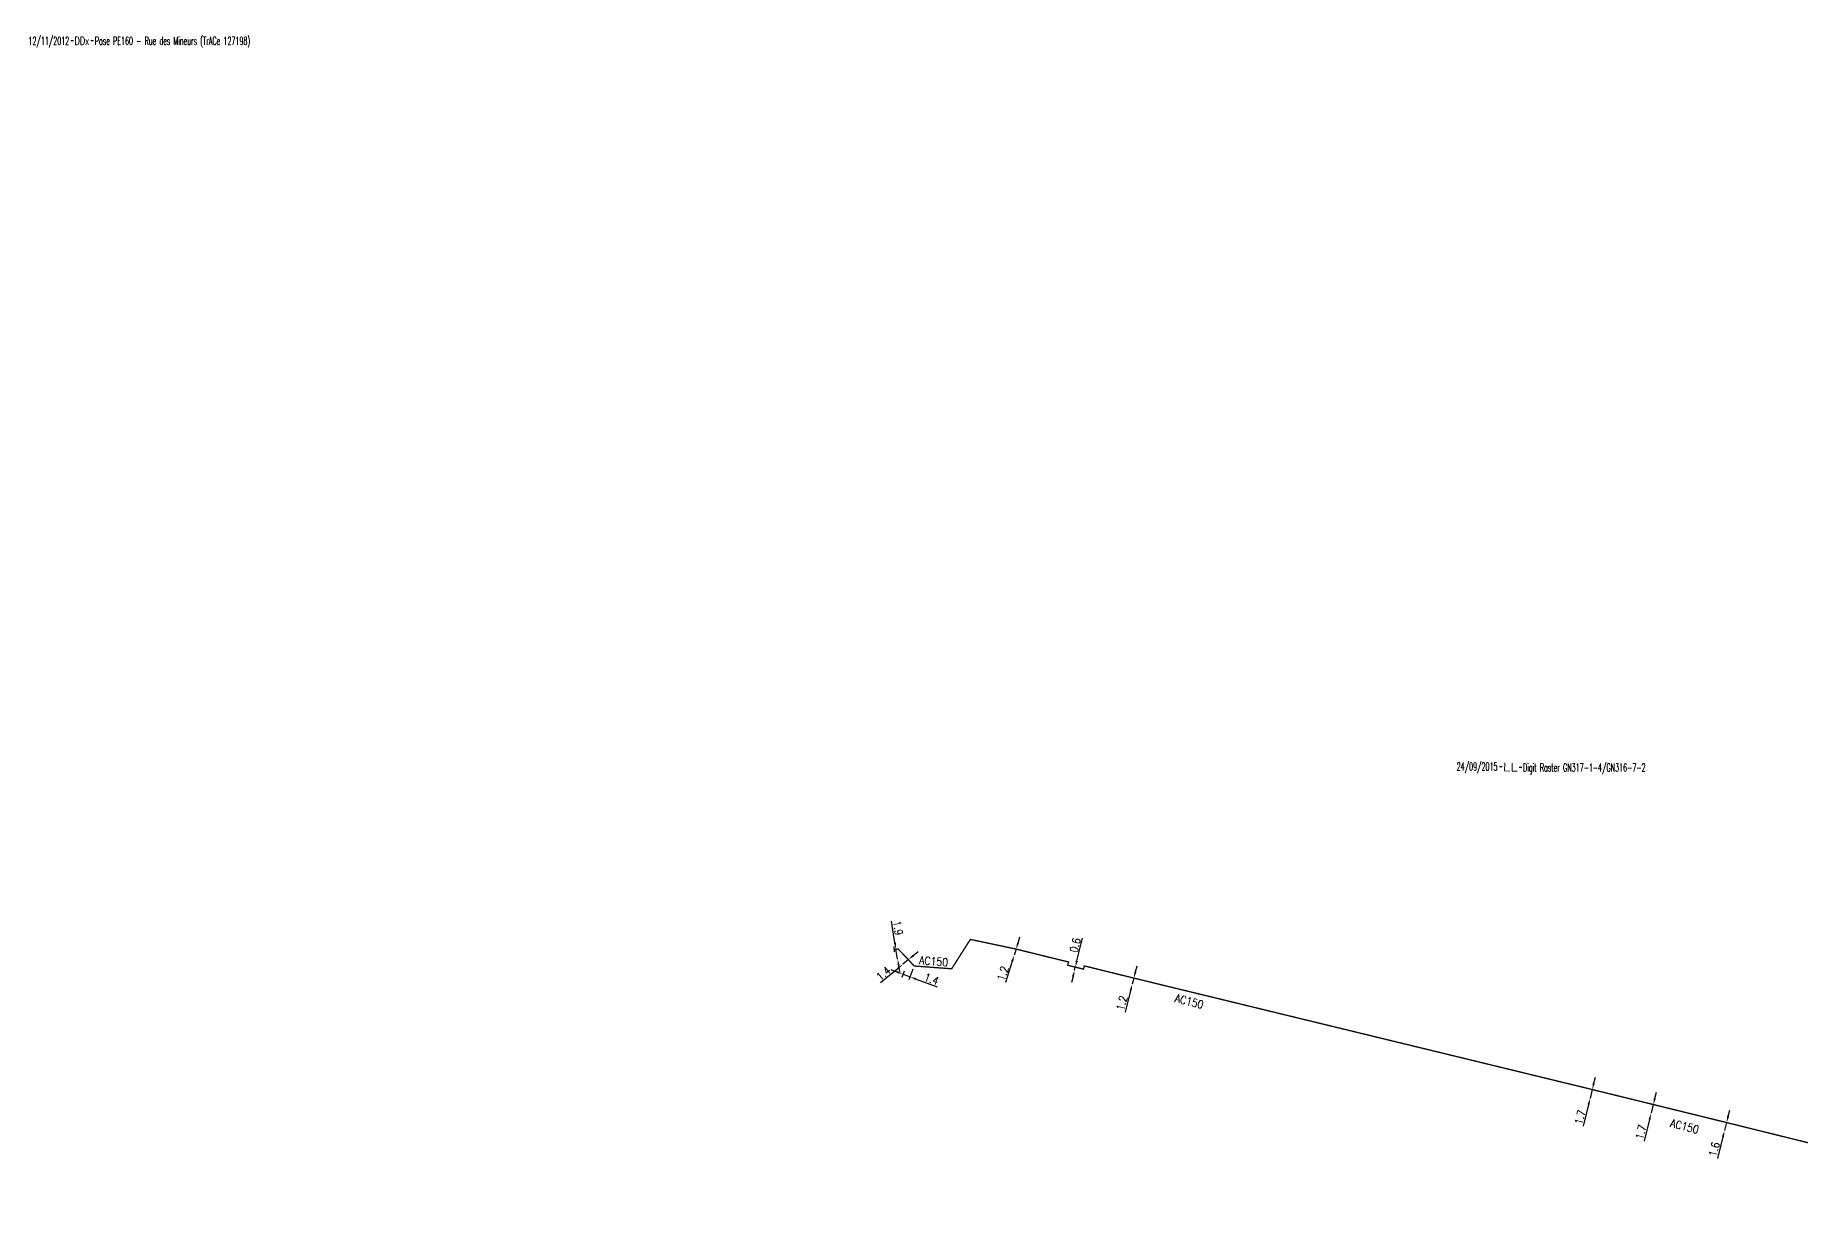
# Model space of a CAD drawing. Header units: millimetres. Extents: x 113011 to 114001, y 124000 to 125001.
# Drawn here: x 113010.8 to 113341.8, y 124270.1 to 124489.9 of the extents above; entities that cross this region are included whole.
import ezdxf
from ezdxf.enums import TextEntityAlignment as Align

# ---------------------------------------------------------------- set-up
doc = ezdxf.new("R2010")
doc.units = ezdxf.units.MM
doc.header["$PDMODE"] = 34
doc.linetypes.add('L_25_AP', pattern=[2000, 1000, 1000])
doc.layers.get('0').update_dxf_attribs({"linetype": 'CONTINUOUS'})
doc.layers.get('Defpoints').update_dxf_attribs({"linetype": 'CONTINUOUS'})
for name, color, linetype in [('L_150', 1, 'CONTINUOUS'), ('L_340', 7, 'CONTINUOUS'), ('L_910', 7, 'CONTINUOUS')]:
    doc.layers.add(name, color=color, linetype=linetype)
doc.styles.get("Standard").update_dxf_attribs({"font": 'romans.shx', "width": 0.85})
doc.dimstyles.get("Standard").update_dxf_attribs({"dimtxt": 1.5, "dimasz": 1.2, "dimexe": 0.625, "dimexo": 0.625, "dimgap": 0.25, "dimtad": 1, "dimdec": 1, "dimzin": 0, "dimdsep": 46, "dimtxsty": 'Standard', "dimcen": -0.5, "dimadec": 0, "dimazin": 0, "dimtfac": 1, "dimtdec": 1, "dimtmove": 0, "dimatfit": 3, "dimfxl": 0, "dimtolj": 1, "dimtzin": 0, "dimarcsym": 0})

# ---------------------------------------------------------------- blocks, each defined once
blk = doc.blocks.new('*D67')
at = {"layer": 'Defpoints', "color": 0, "linetype": 'Continuous', "transparency": 16777216}
for p in [(113205.66, 124314.6), (113205.66, 124314.6), (113205.8, 124315.18)]:
    blk.add_point(p, dxfattribs=at)
at = {"layer": 'L_150', "color": 0, "linetype": 'Continuous', "lineweight": -2, "transparency": 16777216}
for p, q in [((113206.09, 124316.35), (113207.13, 124320.59)), ((113205.37, 124313.43), (113205.09, 124312.27)), ((113205.66, 124314.6), (113205.8, 124315.18))]:
    blk.add_line(p, q, dxfattribs=at)
at = {"layer": 'L_150', "color": 0, "linetype": 'Continuous', "transparency": 16777216}
for points in [[(113205.9, 124316.39), (113206.28, 124316.3), (113205.8, 124315.18)], [(113205.18, 124313.48), (113205.57, 124313.38), (113205.66, 124314.6)]]:
    blk.add_solid(points, dxfattribs=at)
at = {"layer": 'L_150', "color": 0, "linetype": 'Continuous', "transparency": 16777216, "insert": (113205.78, 124319.29), "char_height": 1.5, "attachment_point": 5, "rotation": 76.1715}
blk.add_mtext('\\A1;0.6', dxfattribs=at)
blk = doc.blocks.new('GIS_MODF')
at = {"color": 0, "linetype": 'Continuous', "flags": 128}
for points in [[(-2.18, -0.01), (-1.68, -0.01)], [(1.52, -0.01), (2.02, -0.01)]]:
    blk.add_lwpolyline(points, dxfattribs=at)
at = {"color": 0, "linetype": 'Continuous', "width": 0.5}
blk.add_attdef('DATE', text='', height=1.5, dxfattribs=at).set_placement((-2.5, -0.8), align=Align.RIGHT)
at = {"color": 0, "linetype": 'Continuous', "width": 1.771291}
blk.add_attdef('USER', text='', height=1.5, dxfattribs=at).set_placement((-1.51, -0.8), (1.28, -0.8), align=Align.FIT)
at = {"color": 0, "linetype": 'Continuous', "width": 0.5}
blk.add_attdef('DESC', (2.29, -0.8), '', height=1.5, dxfattribs=at)
blk = doc.blocks.new('*D354')
at = {"layer": 'Defpoints', "color": 0, "linetype": 'Continuous', "transparency": 16777216}
for p in [(113327.52, 124284.54), (113327.52, 124284.54), (113327.91, 124286.04)]:
    blk.add_point(p, dxfattribs=at)
at = {"layer": 'L_150', "color": 0, "linetype": 'Continuous', "lineweight": -2, "transparency": 16777216}
for p, q in [((113328.21, 124287.21), (113328.51, 124288.37)), ((113327.22, 124283.38), (113326.18, 124279.32)), ((113327.91, 124286.04), (113327.52, 124284.54))]:
    blk.add_line(p, q, dxfattribs=at)
at = {"layer": 'L_150', "color": 0, "linetype": 'Continuous', "transparency": 16777216}
for points in [[(113328.01, 124287.26), (113328.4, 124287.16), (113327.91, 124286.04)], [(113327.03, 124283.43), (113327.42, 124283.33), (113327.52, 124284.54)]]:
    blk.add_solid(points, dxfattribs=at)
at = {"layer": 'L_150', "color": 0, "linetype": 'Continuous', "transparency": 16777216, "insert": (113325.59, 124281.02), "char_height": 1.5, "attachment_point": 5, "rotation": 75.5995}
blk.add_mtext('\\A1;1.6', dxfattribs=at)
blk = doc.blocks.new('*D355')
at = {"layer": 'Defpoints', "color": 0, "linetype": 'Continuous', "transparency": 16777216}
for p in [(113314.17, 124289.42), (113313.76, 124287.77), (113313.76, 124287.77)]:
    blk.add_point(p, dxfattribs=at)
at = {"layer": 'L_150', "color": 0, "linetype": 'Continuous', "lineweight": -2, "transparency": 16777216}
for p, q in [((113314.17, 124289.42), (113313.76, 124287.77)), ((113314.47, 124290.58), (113314.76, 124291.74)), ((113313.47, 124286.6), (113312.44, 124282.54))]:
    blk.add_line(p, q, dxfattribs=at)
at = {"layer": 'L_150', "color": 0, "linetype": 'Continuous', "transparency": 16777216}
for points in [[(113314.27, 124290.63), (113314.66, 124290.53), (113314.17, 124289.42)], [(113313.27, 124286.65), (113313.66, 124286.56), (113313.76, 124287.77)]]:
    blk.add_solid(points, dxfattribs=at)
at = {"layer": 'L_150', "color": 0, "linetype": 'Continuous', "transparency": 16777216, "insert": (113311.84, 124284.24), "char_height": 1.5, "attachment_point": 5, "rotation": 75.8832}
blk.add_mtext('\\A1;1.7', dxfattribs=at)
blk = doc.blocks.new('*D356')
at = {"layer": 'Defpoints', "color": 0, "linetype": 'Continuous', "transparency": 16777216}
for p in [(113302.33, 124290.58), (113302.33, 124290.58), (113302.73, 124292.23)]:
    blk.add_point(p, dxfattribs=at)
at = {"layer": 'L_150', "color": 0, "linetype": 'Continuous', "lineweight": -2, "transparency": 16777216}
for p, q in [((113303.02, 124293.4), (113303.31, 124294.56)), ((113302.04, 124289.42), (113301.04, 124285.35)), ((113302.73, 124292.23), (113302.33, 124290.58))]:
    blk.add_line(p, q, dxfattribs=at)
at = {"layer": 'L_150', "color": 0, "linetype": 'Continuous', "transparency": 16777216}
for points in [[(113302.83, 124293.44), (113303.21, 124293.35), (113302.73, 124292.23)], [(113301.85, 124289.46), (113302.24, 124289.37), (113302.33, 124290.58)]]:
    blk.add_solid(points, dxfattribs=at)
at = {"layer": 'L_150', "color": 0, "linetype": 'Continuous', "transparency": 16777216, "insert": (113300.43, 124287.04), "char_height": 1.5, "attachment_point": 5, "rotation": 76.1903}
blk.add_mtext('\\A1;1.7', dxfattribs=at)
blk = doc.blocks.new('*D357')
at = {"layer": 'Defpoints', "color": 0, "linetype": 'Continuous', "transparency": 16777216}
for p in [(113216.78, 124313.12), (113216.48, 124311.96), (113216.48, 124311.96)]:
    blk.add_point(p, dxfattribs=at)
at = {"layer": 'L_150', "color": 0, "linetype": 'Continuous', "lineweight": -2, "transparency": 16777216}
for p, q in [((113216.78, 124313.12), (113216.48, 124311.96)), ((113217.08, 124314.28), (113217.38, 124315.44)), ((113216.17, 124310.8), (113215.12, 124306.74))]:
    blk.add_line(p, q, dxfattribs=at)
at = {"layer": 'L_150', "color": 0, "linetype": 'Continuous', "transparency": 16777216}
for points in [[(113216.89, 124314.33), (113217.27, 124314.23), (113216.78, 124313.12)], [(113215.98, 124310.85), (113216.37, 124310.75), (113216.48, 124311.96)]]:
    blk.add_solid(points, dxfattribs=at)
at = {"layer": 'L_150', "color": 0, "linetype": 'Continuous', "transparency": 16777216, "insert": (113214.53, 124308.44), "char_height": 1.5, "attachment_point": 5, "rotation": 75.4271}
blk.add_mtext('\\A1;1.2', dxfattribs=at)
blk = doc.blocks.new('*D358')
at = {"layer": 'Defpoints', "color": 0, "linetype": 'Continuous', "transparency": 16777216}
for p in [(113194.34, 124317.41), (113194.34, 124317.41), (113194.7, 124318.56)]:
    blk.add_point(p, dxfattribs=at)
at = {"layer": 'L_150', "color": 0, "linetype": 'Continuous', "lineweight": -2, "transparency": 16777216}
for p, q in [((113195.06, 124319.7), (113195.42, 124320.85)), ((113193.98, 124316.27), (113192.73, 124312.27)), ((113194.7, 124318.56), (113194.34, 124317.41))]:
    blk.add_line(p, q, dxfattribs=at)
at = {"layer": 'L_150', "color": 0, "linetype": 'Continuous', "transparency": 16777216}
for points in [[(113194.87, 124319.76), (113195.25, 124319.64), (113194.7, 124318.56)], [(113193.79, 124316.33), (113194.18, 124316.21), (113194.34, 124317.41)]]:
    blk.add_solid(points, dxfattribs=at)
at = {"layer": 'L_150', "color": 0, "linetype": 'Continuous', "transparency": 16777216, "insert": (113192.22, 124313.99), "char_height": 1.5, "attachment_point": 5, "rotation": 72.5785}
blk.add_mtext('\\A1;1.2', dxfattribs=at)
blk = doc.blocks.new('*D359')
at = {"layer": 'Defpoints', "color": 0, "linetype": 'Continuous', "transparency": 16777216}
for p in [(113174.51, 124316.59), (113173.48, 124315.72), (113173.48, 124315.72)]:
    blk.add_point(p, dxfattribs=at)
at = {"layer": 'L_150', "color": 0, "linetype": 'Continuous', "lineweight": -2, "transparency": 16777216}
for p, q in [((113174.51, 124316.59), (113173.48, 124315.72)), ((113175.43, 124317.36), (113176.35, 124318.13)), ((113172.56, 124314.95), (113169.3, 124312.22))]:
    blk.add_line(p, q, dxfattribs=at)
at = {"layer": 'L_150', "color": 0, "linetype": 'Continuous', "transparency": 16777216}
for points in [[(113175.3, 124317.51), (113175.56, 124317.2), (113174.51, 124316.59)], [(113172.43, 124315.1), (113172.68, 124314.8), (113173.48, 124315.72)]]:
    blk.add_solid(points, dxfattribs=at)
at = {"layer": 'L_150', "color": 0, "linetype": 'Continuous', "transparency": 16777216, "insert": (113169.82, 124313.97), "char_height": 1.5, "attachment_point": 5, "rotation": 39.9315}
blk.add_mtext('\\A1;1.4', dxfattribs=at)
blk = doc.blocks.new('*D360')
at = {"layer": 'Defpoints', "color": 0, "linetype": 'Continuous', "transparency": 16777216}
for p in [(113172.14, 124318.55), (113172.44, 124316.68), (113172.49, 124316.68)]:
    blk.add_point(p, dxfattribs=at)
at = {"layer": 'L_340', "color": 0, "linetype": 'Continuous', "lineweight": -2, "transparency": 16777216}
for p, q in [((113171.99, 124319.74), (113171.33, 124323.82)), ((113172.49, 124316.68), (113172.18, 124318.56)), ((113172.75, 124318.65), (113172.8, 124318.66)), ((113173.06, 124316.78), (113173.1, 124316.78)), ((113172.68, 124315.5), (113172.87, 124314.31))]:
    blk.add_line(p, q, dxfattribs=at)
at = {"layer": 'L_340', "color": 0, "linetype": 'Continuous', "transparency": 16777216}
for points in [[(113172.19, 124319.78), (113171.79, 124319.71), (113172.18, 124318.56)], [(113172.88, 124315.53), (113172.48, 124315.47), (113172.49, 124316.68)]]:
    blk.add_solid(points, dxfattribs=at)
at = {"layer": 'L_340', "color": 0, "linetype": 'Continuous', "transparency": 16777216, "insert": (113172.55, 124322.53), "char_height": 1.5, "attachment_point": 5, "rotation": 279.1856}
blk.add_mtext('\\A1;1.9', dxfattribs=at)
blk = doc.blocks.new('*D403')
at = {"layer": 'Defpoints', "color": 0, "linetype": 'Continuous', "transparency": 16777216}
for p in [(113173.5, 124313.85), (113173.93, 124315.01), (113175.56, 124315.39)]:
    blk.add_point(p, dxfattribs=at)
at = {"layer": 'L_150', "color": 0, "linetype": 'Continuous', "lineweight": -2, "transparency": 16777216}
for p, q in [((113172.37, 124314.26), (113171.25, 124314.68)), ((113173.71, 124314.42), (113173.28, 124313.26)), ((113173.5, 124313.85), (113174.81, 124313.36)), ((113175.34, 124314.8), (113174.6, 124312.78)), ((113175.94, 124312.95), (113179.93, 124311.47))]:
    blk.add_line(p, q, dxfattribs=at)
at = {"layer": 'L_150', "color": 0, "linetype": 'Continuous', "transparency": 16777216}
for points in [[(113172.44, 124314.45), (113172.3, 124314.08), (113173.5, 124313.85)], [(113176.01, 124313.13), (113175.87, 124312.76), (113174.81, 124313.36)]]:
    blk.add_solid(points, dxfattribs=at)
at = {"layer": 'L_150', "color": 0, "linetype": 'Continuous', "transparency": 16777216, "insert": (113178.84, 124312.94), "char_height": 1.5, "attachment_point": 5, "rotation": 339.7204}
blk.add_mtext('\\A1;1.4', dxfattribs=at)
blk = doc.blocks.new('L_340_07')
at = {"color": 0, "linetype": 'Continuous', "const_width": 0.25, "flags": 128}
blk.add_lwpolyline([(0, 0), (0.35, 0)], dxfattribs=at)
at = {"color": 0, "linetype": 'Continuous', "flags": 128}
blk.add_lwpolyline([(0.35, -0.5), (0.35, 0.5)], dxfattribs=at)
at = {"color": 0, "linetype": 'Continuous', "width": 0.75, "flags": 3}
for tag, p in [('DEF_LEG', (0.72, -3.47)), ('DEF_COUP', (0.72, -5.97)), ('DEF_TYPE', (0.72, -8.47))]:
    blk.add_attdef(tag, text='', height=1.2, dxfattribs=at).set_placement(p, align=Align.MIDDLE)

msp = doc.modelspace()

# ---------------------------------------------------------------- linework, layer by layer
at = {"layer": 'L_150', "linetype": 'L_25_AP', "flags": 128}
msp.add_lwpolyline([(113172.14, 124318.55, 0.25, 0.25, 0), (113172.57, 124318.58, 0.25, 0.25, 0), (113174.51, 124316.59, 0.25, 0.25, 0), (113175.56, 124315.39, 0.25, 0.25, 0), (113182.62, 124314.87, 0.25, 0.25, 0), (113186.12, 124320.38, 0.25, 0.25, 0), (113194.7, 124318.56, 0.25, 0.25, 0), (113204.53, 124316.14, 0.25, 0.25, 0), (113204.38, 124315.53, 0.25, 0.25, 0), (113205.8, 124315.18, 0.25, 0.25, 0), (113207.34, 124314.8, 0.25, 0.25, 0), (113207.49, 124315.41, 0.25, 0.25, 0), (113216.78, 124313.12, 0.25, 0.25, 0), (113302.73, 124292.23, 0.25, 0.25, 0), (113314.17, 124289.42, 0.25, 0.25, 0), (113327.91, 124286.04, 0.25, 0.25, 0), (113352.28, 124280.01, 0.25, 0.25, 0), (113369.61, 124275.7, 0.25, 0.25, 0), (113373.79, 124274.71, 0.25, 0.25, 0), (113374.37, 124273.52, 0.25, 0.25, 0), (113388.05, 124270.21, 0.25, 0.25, 0), (113400.23, 124272.68, 0.25, 0.25, 0), (113408.38, 124274.5, 0.25, 0.25, 0), (113416.21, 124274.09, 0.25, 0.25, 0), (113417.16, 124281.05, 0, 0, 0)], format="xyseb", dxfattribs=at)

# ---------------------------------------------------------------- block references
at = {"layer": 'L_340', "rotation": 183.3638476370274}
msp.add_blockref('L_340_07', (113172.14, 124318.55), dxfattribs=at)
at = {"layer": 'L_910', "linetype": 'Continuous'}
ref = msp.add_blockref('GIS_MODF', (113019.68, 124488.89), dxfattribs=at)
ref.add_attrib('DATE', '12/11/2012', dxfattribs={"layer": '0', "color": 0, "linetype": 'Continuous', "height": 1.5, "width": 0.5}).set_placement((113017.18, 124488.09), align=Align.RIGHT)
ref.add_attrib('USER', 'DDx', dxfattribs={"layer": '0', "color": 0, "linetype": 'Continuous', "height": 1.5, "width": 0.695865}).set_placement((113018.17, 124488.09), (113020.96, 124488.09), align=Align.FIT)
ref.add_attrib('DESC', 'Pose PE160 - Rue des Mineurs (TrACe 127198)', (113021.97, 124488.09), dxfattribs={"layer": '0', "color": 0, "linetype": 'Continuous', "height": 1.5, "width": 0.5})
ref = msp.add_blockref('GIS_MODF', (113287.5, 124352.74), dxfattribs=dict(at, rotation=357.7974360026744))
ref.add_attrib('DATE', '24/09/2015', dxfattribs={"layer": '0', "color": 0, "linetype": 'Continuous', "height": 1.5, "width": 0.5}).set_placement((113284.96, 124352.03), align=Align.RIGHT)
ref.add_attrib('USER', 'LL', dxfattribs={"layer": '0', "color": 0, "linetype": 'Continuous', "height": 1.5, "rotation": 357.7974, "width": 1.180861}).set_placement((113285.96, 124352), (113288.74, 124351.89), align=Align.FIT)
ref.add_attrib('DESC', 'Digit Raster GN317-1-4/GN316-7-2', (113289.75, 124351.85), dxfattribs={"layer": '0', "color": 0, "linetype": 'Continuous', "height": 1.5, "width": 0.5})

# ---------------------------------------------------------------- texts
at = {"layer": 'L_150', "linetype": 'Continuous', "width": 0.85}
for rotation, p in [(355.3368, (113179.25, 124316.28)), (345.5251, (113227.17, 124308.74)), (345.5251, (113320.04, 124285.32))]:
    msp.add_text('AC150', height=1.5, rotation=rotation, dxfattribs=at).set_placement(p, align=Align.MIDDLE)

# ---------------------------------------------------------------- dimensions: what is measured, and where the dimension line sits
at = {"layer": 'L_150', "linetype": 'Continuous'}
for p1, p2, picture, middle in [((113194.7, 124318.56), (113194.34, 124317.41), '*D358', (113192.22, 124313.99)), ((113174.51, 124316.59), (113173.48, 124315.72), '*D359', (113169.82, 124313.97)), ((113216.78, 124313.12), (113216.48, 124311.96), '*D357', (113214.53, 124308.44)), ((113302.73, 124292.23), (113302.33, 124290.58), '*D356', (113300.43, 124287.04)), ((113314.17, 124289.42), (113313.76, 124287.77), '*D355', (113311.84, 124284.24)), ((113327.91, 124286.04), (113327.52, 124284.54), '*D354', (113325.59, 124281.02))]:
    dim = msp.add_aligned_dim(p1=p1, p2=p2, distance=0, dimstyle='Standard', dxfattribs=at)
    dim.commit()
    dim.dimension.update_dxf_attribs({"geometry": picture, "text_midpoint": middle})
for base, p1, p2, angle, picture, middle in [((113205.66, 124314.6), (113205.8, 124315.18), (113205.66, 124314.6), 76.1715, '*D67', (113206.76, 124319.05)), ((113173.5, 124313.85), (113175.56, 124315.39), (113173.93, 124315.01), 339.7204, '*D403', (113178.5, 124312))]:
    dim = msp.add_linear_dim(base=base, p1=p1, p2=p2, angle=angle, dimstyle='Standard', dxfattribs=at)
    dim.commit()
    dim.dimension.update_dxf_attribs({"geometry": picture, "text_midpoint": middle, "dimtype": 160})
at = {"layer": 'L_340', "linetype": 'Continuous'}
dim = msp.add_linear_dim(base=(113172.49, 124316.68), p1=(113172.14, 124318.55), p2=(113172.44, 124316.68), angle=279.1856, dimstyle='Standard', dxfattribs=at)
dim.commit()
dim.dimension.update_dxf_attribs({"geometry": '*D360', "text_midpoint": (113171.57, 124322.37), "dimtype": 161})

doc.saveas('drawing.dxf')
